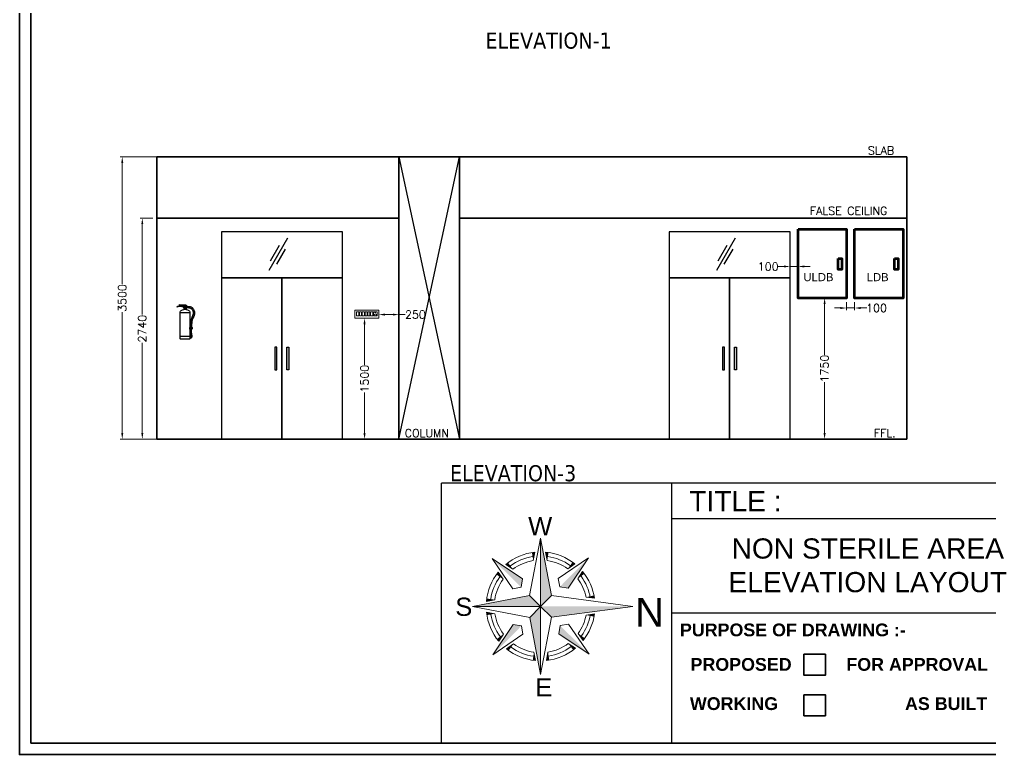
# Model space of a CAD drawing. Header units: millimetres. Extents: x 3552052 to 4144896, y -707811 to -630695.
# Drawn here: x 4033282 to 4045306, y -702280 to -693168 of the extents above; entities that cross this region are included whole.
import ezdxf
from ezdxf.enums import TextEntityAlignment as Align

# ---------------------------------------------------------------- set-up
doc = ezdxf.new("R2010")
doc.units = ezdxf.units.MM
doc.header["$LTSCALE"] = 6
doc.header["$MEASUREMENT"] = 0
doc.linetypes.add('HIDDEN', pattern=[0.375, 0.25, -0.125])
doc.layers.get('0').update_dxf_attribs({"linetype": 'CONTINUOUS', "lineweight": 0})
doc.layers.get('Defpoints').update_dxf_attribs({"linetype": 'CONTINUOUS', "lineweight": 0})
for name, color, linetype, lineweight in [('0.0', 8, 'CONTINUOUS', 0), ('COL', 5, 'CONTINUOUS', 0), ('ELE-4M RAW P.SB', 40, 'CONTINUOUS', 0), ('ELE-4M UPS P.SB', 3, 'CONTINUOUS', 0), ('ELE-6M RAW P.SB', 40, 'HIDDEN', 0), ('ELE-CONDUIT', 5, 'CONTINUOUS', 30), ('ELE-SOCKET NMBERING', 7, 'CONTINUOUS', 9), ('ELE. DB', 1, 'CONTINUOUS', 0), ('ELE.DB', 1, 'CONTINUOUS', 0), ('formate text', 8, 'CONTINUOUS', 0), ('MEP_HVAC_RA_DUCT', 1, 'CONTINUOUS', 0), ('MEP_HVAC_TEXT', 7, 'CONTINUOUS', 0), ('SECTION', 251, 'CONTINUOUS', 0), ('TEXT', 5, 'CONTINUOUS', 0), ('TITLE', 7, 'CONTINUOUS', 0)]:
    doc.layers.add(name, color=color, linetype=linetype, lineweight=lineweight)
doc.layers.add('dwgmodels.com', color=250, linetype='CONTINUOUS')
doc.layers.add('ELE-6A AC SOCKET', color=7, linetype='CONTINUOUS', lineweight=0, true_color=0x00ceb6)
doc.styles.add('Annotation', font='tahoma.ttf')
doc.styles.add('ARIAL', font='arial.ttf')
doc.styles.add('FORMATE', font='arialbd.ttf')
doc.styles.add('ROMANS', font='romans.shx')
doc.styles.get("Standard").update_dxf_attribs({"font": 'SIMPLEX'})
doc.styles.add('style3', font='arialbd.ttf')
doc.dimstyles.new('AEPL1', dxfattribs={"dimtxt": 100, "dimasz": 75, "dimexe": 25, "dimexo": 50, "dimtad": 0, "dimdec": 0, "dimtxsty": 'ROMANS', "dimcen": 2.5, "dimclrd": 7, "dimclre": 7, "dimclrt": 7, "dimadec": 0, "dimazin": 0, "dimtfac": 1, "dimtdec": 0, "dimtmove": 0, "dimatfit": 3, "dimfxl": 1, "dimlwd": 0, "dimlwe": 0, "dimarcsym": 0})

# ---------------------------------------------------------------- blocks, each defined once
blk = doc.blocks.new('*D796')
at = {"layer": 'Defpoints', "color": 0, "transparency": 16777216}
for p in [(4034805, -695631), (4034986, -695631), (4035185, -698371)]:
    blk.add_point(p, dxfattribs=at)
at = {"layer": 'ELE-4M UPS P.SB', "color": 7, "lineweight": 0, "transparency": 16777216}
for p, q in [((4034936, -695631), (4034780, -695631)), ((4034805, -695706), (4034805, -696824)), ((4034805, -698296), (4034805, -697178)), ((4035135, -698371), (4034780, -698371))]:
    blk.add_line(p, q, dxfattribs=at)
at = {"layer": 'ELE-4M UPS P.SB', "color": 7, "transparency": 16777216}
for points in [[(4034793, -695706), (4034818, -695706), (4034805, -695631)], [(4034793, -698296), (4034818, -698296), (4034805, -698371)]]:
    blk.add_solid(points, dxfattribs=at)
at = {"layer": 'ELE-4M UPS P.SB', "color": 7, "lineweight": -3, "transparency": 16777216, "insert": (4034805, -697001), "char_height": 100, "attachment_point": 5, "rotation": 90, "style": 'ROMANS'}
blk.add_mtext('2740', dxfattribs=at)
blk = doc.blocks.new('*D797')
at = {"layer": 'Defpoints', "color": 0, "transparency": 16777216}
for p in [(4034557, -694871), (4035231, -694871), (4035185, -698371)]:
    blk.add_point(p, dxfattribs=at)
at = {"layer": 'ELE-4M UPS P.SB', "color": 7, "lineweight": 0, "transparency": 16777216}
for p, q in [((4035181, -694871), (4034532, -694871)), ((4034557, -694946), (4034557, -696444)), ((4034557, -698296), (4034557, -696798)), ((4035135, -698371), (4034532, -698371))]:
    blk.add_line(p, q, dxfattribs=at)
at = {"layer": 'ELE-4M UPS P.SB', "color": 7, "transparency": 16777216}
for points in [[(4034544, -694946), (4034569, -694946), (4034557, -694871)], [(4034544, -698296), (4034569, -698296), (4034557, -698371)]]:
    blk.add_solid(points, dxfattribs=at)
at = {"layer": 'ELE-4M UPS P.SB', "color": 7, "lineweight": -3, "transparency": 16777216, "insert": (4034557, -696621), "char_height": 100, "attachment_point": 5, "rotation": 90, "style": 'ROMANS'}
blk.add_mtext('3500', dxfattribs=at)
blk = doc.blocks.new('TTTT')
at = {"layer": 'ELE.DB', "color": 3, "lineweight": 50, "ltscale": 10}
for points in [[(3961691, -723386), (3962291, -723386), (3962291, -724241), (3961691, -724241)], [(3962185, -723751), (3962231, -723751), (3962231, -723889), (3962185, -723889)]]:
    blk.add_lwpolyline(points, close=True, dxfattribs=at)
blk = doc.blocks.new('TTTT44')
at = {"layer": 'ELE-CONDUIT', "color": 1, "lineweight": 50, "ltscale": 10}
for points in [[(3962418, -723386), (3963018, -723386), (3963018, -724241), (3962418, -724241)], [(3962912, -723751), (3962958, -723751), (3962958, -723889), (3962912, -723889)]]:
    blk.add_lwpolyline(points, close=True, dxfattribs=at)
blk = doc.blocks.new('*D798')
at = {"layer": 'Defpoints', "color": 0, "transparency": 16777216}
for p in [(4043253, -696621), (4043253, -698371), (4043261, -698371)]:
    blk.add_point(p, dxfattribs=at)
at = {"layer": 'ELE-6A AC SOCKET', "color": 7, "lineweight": 0, "transparency": 16777216}
for p, q in [((4043303, -696621), (4043286, -696621)), ((4043261, -696696), (4043261, -697326)), ((4043261, -698296), (4043261, -697666)), ((4043303, -698371), (4043286, -698371))]:
    blk.add_line(p, q, dxfattribs=at)
at = {"layer": 'ELE-6A AC SOCKET', "color": 7, "transparency": 16777216}
for points in [[(4043249, -696696), (4043274, -696696), (4043261, -696621)], [(4043249, -698296), (4043274, -698296), (4043261, -698371)]]:
    blk.add_solid(points, dxfattribs=at)
at = {"layer": 'ELE-6A AC SOCKET', "color": 7, "lineweight": -3, "transparency": 16777216, "insert": (4043261, -697496), "char_height": 100, "attachment_point": 5, "rotation": 90, "style": 'ROMANS'}
blk.add_mtext('1750', dxfattribs=at)
blk = doc.blocks.new('*D799')
at = {"layer": 'Defpoints', "color": 0, "transparency": 16777216}
for p in [(4043533, -696621), (4043633, -696621), (4043633, -696745)]:
    blk.add_point(p, dxfattribs=at)
at = {"layer": 'ELE-6A AC SOCKET', "color": 7, "lineweight": 0, "transparency": 16777216}
for p, q in [((4043533, -696671), (4043533, -696770)), ((4043633, -696671), (4043633, -696770)), ((4043458, -696745), (4043383, -696745)), ((4043533, -696745), (4043633, -696745)), ((4043708, -696745), (4043783, -696745))]:
    blk.add_line(p, q, dxfattribs=at)
at = {"layer": 'ELE-6A AC SOCKET', "color": 7, "transparency": 16777216}
for points in [[(4043458, -696733), (4043458, -696758), (4043533, -696745)], [(4043708, -696733), (4043708, -696758), (4043633, -696745)]]:
    blk.add_solid(points, dxfattribs=at)
at = {"layer": 'ELE-6A AC SOCKET', "color": 7, "lineweight": -3, "transparency": 16777216, "insert": (4043905, -696745), "char_height": 100, "attachment_point": 5, "style": 'ROMANS'}
blk.add_mtext('100', dxfattribs=at)
blk = doc.blocks.new('*D778')
at = {"layer": 'Defpoints', "color": 0, "transparency": 16777216}
for p in [(4042834, -696231), (4042834, -696271), (4042934, -696271)]:
    blk.add_point(p, dxfattribs=at)
at = {"layer": 'ELE-6A AC SOCKET', "color": 7, "lineweight": 0, "transparency": 16777216}
for p, q in [((4042759, -696231), (4042684, -696231)), ((4042834, -696221), (4042834, -696206)), ((4042934, -696231), (4042834, -696231)), ((4042934, -696221), (4042934, -696206)), ((4043009, -696231), (4043084, -696231))]:
    blk.add_line(p, q, dxfattribs=at)
at = {"layer": 'ELE-6A AC SOCKET', "color": 7, "transparency": 16777216}
for points in [[(4042759, -696218), (4042759, -696243), (4042834, -696231)], [(4043009, -696218), (4043009, -696243), (4042934, -696231)]]:
    blk.add_solid(points, dxfattribs=at)
at = {"layer": 'ELE-6A AC SOCKET', "color": 7, "lineweight": -3, "transparency": 16777216, "insert": (4042562, -696231), "char_height": 100, "attachment_point": 5, "style": 'ROMANS'}
blk.add_mtext('100', dxfattribs=at)
blk = doc.blocks.new('FFFF5')
at = {"layer": 'ELE-4M RAW P.SB', "color": 40, "ltscale": 10}
for p, q in [((3582624, -692258), (3582670, -692258)), ((3582624, -692310), (3582624, -692258)), ((3582670, -692310), (3582624, -692310)), ((3582670, -692258), (3582670, -692310))]:
    blk.add_line(p, q, dxfattribs=at)
for points in [[(3582604, -692230), (3582900, -692230), (3582900, -692330), (3582604, -692330)], [(3582678, -692258), (3582705, -692258), (3582705, -692310), (3582678, -692310)], [(3582713, -692258), (3582740, -692258), (3582740, -692310), (3582713, -692310)], [(3582748, -692258), (3582774, -692258), (3582774, -692310), (3582748, -692310)], [(3582782, -692258), (3582809, -692258), (3582809, -692310), (3582782, -692310)]]:
    blk.add_lwpolyline(points, close=True, dxfattribs=at)
for centre, radius, start, end in [((3582634, -692274), 3.1, 87.49, 354.7311), ((3582636, -692272), 2.5, 284.9049, 157.3162), ((3582647, -692297), 3.6, 127.1584, 52.8416), ((3582647, -692293), 2.29, 341.4031, 198.5969), ((3582658, -692272), 2.5, 22.6838, 255.0951), ((3582660, -692274), 3.1, 185.2689, 92.51)]:
    blk.add_arc(centre, radius, start, end, dxfattribs=at)
at = {"layer": 'ELE-6M RAW P.SB', "color": 3, "linetype": 'ByBlock'}
for points in [[(3582817, -692258), (3582844, -692258), (3582844, -692310), (3582817, -692310)], [(3582852, -692258), (3582878, -692258), (3582878, -692310), (3582852, -692310)]]:
    blk.add_lwpolyline(points, close=True, dxfattribs=at)
blk = doc.blocks.new('*D779')
at = {"layer": 'Defpoints', "color": 0, "transparency": 16777216}
for p in [(4037736, -696871), (4037986, -696827), (4037986, -696871)]:
    blk.add_point(p, dxfattribs=at)
at = {"layer": 'ELE-6A AC SOCKET', "color": 7, "lineweight": 0, "transparency": 16777216}
for p, q in [((4037736, -696821), (4037736, -696802)), ((4037811, -696827), (4037911, -696827)), ((4037986, -696821), (4037986, -696802)), ((4037986, -696827), (4038061, -696827))]:
    blk.add_line(p, q, dxfattribs=at)
at = {"layer": 'ELE-6A AC SOCKET', "color": 7, "transparency": 16777216}
for points in [[(4037811, -696814), (4037811, -696839), (4037736, -696827)], [(4037911, -696814), (4037911, -696839), (4037986, -696827)]]:
    blk.add_solid(points, dxfattribs=at)
at = {"layer": 'ELE-6A AC SOCKET', "color": 7, "lineweight": -3, "transparency": 16777216, "insert": (4038190, -696827), "char_height": 100, "attachment_point": 5, "style": 'ROMANS'}
blk.add_mtext('250', dxfattribs=at)
blk = doc.blocks.new('*D780')
at = {"layer": 'Defpoints', "color": 0, "transparency": 16777216}
for p in [(4037678, -696871), (4037560, -698371), (4037678, -698371)]:
    blk.add_point(p, dxfattribs=at)
at = {"layer": 'ELE-6A AC SOCKET', "color": 7, "lineweight": 0, "transparency": 16777216}
for p, q in [((4037628, -696871), (4037535, -696871)), ((4037560, -696946), (4037560, -697451)), ((4037560, -698296), (4037560, -697791)), ((4037628, -698371), (4037535, -698371))]:
    blk.add_line(p, q, dxfattribs=at)
at = {"layer": 'ELE-6A AC SOCKET', "color": 7, "transparency": 16777216}
for points in [[(4037547, -696946), (4037572, -696946), (4037560, -696871)], [(4037547, -698296), (4037572, -698296), (4037560, -698371)]]:
    blk.add_solid(points, dxfattribs=at)
at = {"layer": 'ELE-6A AC SOCKET', "color": 7, "lineweight": -3, "transparency": 16777216, "insert": (4037560, -697621), "char_height": 100, "attachment_point": 5, "rotation": 90, "style": 'ROMANS'}
blk.add_mtext('1500', dxfattribs=at)
blk = doc.blocks.new('A$C4A7C6C7E')
at = {"layer": 'TITLE', "color": 8, "lineweight": 5}
for p, q in [((-4207, 4144), (0, 26095)), ((0, 26095), (0, 0)), ((0, 0), (0, 26095)), ((4144, 4207), (0, 26095)), ((-2825, 17519), (-2234, 20757)), ((2559, 17560), (1919, 20788)), ((6781, 10622), (18312, 18592)), ((10518, 6941), (18312, 18592)), ((-6941, 10518), (-18592, 18312)), ((-10622, 6781), (-18592, 18312)), ((-10607, 14226), (-13343, 16056)), ((10390, 14385), (13098, 16257)), ((-14385, 10390), (-16257, 13098)), ((14226, 10607), (16056, 13343)), ((-7437, 7325), (-6941, 10518)), ((7325, 7437), (6781, 10622)), ((7325, 7437), (10518, 6941)), ((-4207, 4144), (-26095, 0)), ((-7437, 7325), (-10622, 6781)), ((-4207, 4144), (0, 0)), ((0, 0), (-4207, 4144)), ((0, 0), (4144, 4207)), ((4144, 4207), (0, 0)), ((0, 0), (-26095, 0)), ((-26095, 0), (0, 0)), ((-4144, -4207), (-26095, 0)), ((-17560, 2559), (-20788, 1919)), ((0, 0), (-4144, -4207)), ((-4144, -4207), (0, 0)), ((0, 0), (4207, -4144)), ((4207, -4144), (0, 0)), ((0, 0), (0, -26095)), ((0, -26095), (0, 0)), ((17394, 3514), (20646, 3095)), ((17394, 3514), (20646, 3095)), ((-17519, -2825), (-20757, -2234)), ((17433, -3312), (20680, -2857)), ((17433, -3312), (20680, -2857)), ((17434, -3310), (20680, -2857)), ((-10518, -6941), (-18312, -18592)), ((-7325, -7437), (-10518, -6941)), ((-4144, -4207), (0, -26095)), ((4207, -4144), (0, -26095)), ((7437, -7325), (6941, -10518)), ((7437, -7325), (10622, -6781)), ((10622, -6781), (18592, -18312)), ((-6781, -10622), (-18312, -18592)), ((-14226, -10607), (-16056, -13343)), ((-7325, -7437), (-6781, -10622)), ((6941, -10518), (18592, -18312)), ((14385, -10390), (16257, -13098)), ((-10390, -14385), (-13098, -16257)), ((10607, -14226), (13343, -16056)), ((-2559, -17560), (-1919, -20788)), ((2825, -17519), (2234, -20757))]:
    blk.add_line(p, q, dxfattribs=at)
at = {"layer": 'TITLE', "color": 5}
for p in [(4144, 4207), (4207, -4144)]:
    blk.add_line(p, (35289, 0), dxfattribs=at)
at = {"layer": 'TITLE', "color": 8, "lineweight": 5}
for radius, start, end in [(20877, 96.14269, 129.72625), (19311, 99.1612, 126.70773), (20877, 51.14269, 84.72625), (19311, 54.16121, 81.70773), (17745, 99.1612, 126.70773), (17745, 54.16121, 81.70773), (20877, 141.14269, 174.72625), (19311, 144.16121, 171.70773), (19311, 9.85136, 36.70773), (20877, 8.52692, 39.72625), (17745, 144.16121, 171.70773), (17745, 11.42181, 36.70773), (20877, 186.14269, 219.72625), (19311, 189.1612, 216.70773), (17745, 189.1612, 216.70773), (17745, 324.16121, 349.24868), (19311, 324.16121, 350.81434), (20877, 321.14269, 352.1348), (17745, 234.16121, 261.70773), (17745, 279.1612, 306.70773), (20877, 231.14269, 264.72625), (19311, 234.16121, 261.70773), (20877, 276.14269, 309.72625), (19311, 279.1612, 306.70773)]:
    blk.add_arc((0, 0), radius, start, end, dxfattribs=at)
for points in [[(0, 26095), (4144, 4207), (0, 0)], [(-3324, 20610), (-2234, 20757), (-2825, 17519)], [(3011, 20658), (1919, 20788), (2559, 17560)], [(18312, 18592), (10518, 6941), (7325, 7437)], [(-18592, 18312), (-6941, 10518), (-7437, 7325)], [(-13343, 16056), (-12479, 16737), (-10607, 14226)], [(13098, 16257), (12223, 16924), (10390, 14385)], [(-16257, 13098), (-16924, 12223), (-14385, 10390)], [(16056, 13343), (16737, 12479), (14226, 10607)], [(-26095, 0), (-4207, 4144), (0, 0)], [(20646, 3095), (20457, 4167), (17394, 3514)], [(-20658, 3011), (-20788, 1919), (-17560, 2559)], [(0, -26095), (-4144, -4207), (0, 0)], [(-20610, -3324), (-20757, -2234), (-17519, -2825)], [(20680, -2857), (20503, -3930), (17433, -3312)], [(-18312, -18592), (-10518, -6941), (-7325, -7437)], [(18592, -18312), (6941, -10518), (7437, -7325)], [(-16056, -13343), (-16737, -12479), (-14226, -10607)], [(16257, -13098), (16924, -12223), (14385, -10390)], [(-13098, -16257), (-12223, -16924), (-10390, -14385)], [(13343, -16056), (12479, -16737), (10607, -14226)], [(-3011, -20658), (-1919, -20788), (-2559, -17560)], [(3324, -20610), (2234, -20757), (2825, -17519)]]:
    blk.add_solid(points, dxfattribs=at)
at = {"layer": 'TITLE', "color": 5}
blk.add_solid([(35289, 0), (4207, -4144), (0, 0)], dxfattribs=at)
blk = doc.blocks.new('Fire Extinguisher_side_dwgmodels.com')
at = {"color": 0}
for p, q in [((-35, 403), (-24, 403)), ((-35, 403), (-35, 387)), ((-35, 401), (-24, 401)), ((-35, 400), (-24, 400)), ((-35, 391), (-24, 391)), ((-35, 390), (-24, 390)), ((-35, 387), (-24, 387)), ((-19, 401), (-14, 401)), ((-19, 401), (-19, 389)), ((-19, 389), (-14, 389)), ((-16, 384), (16, 384)), ((-16, 384), (-16, 368)), ((-15, 419), (73, 426)), ((-15, 419), (-14, 403)), ((-15, 387), (15, 387)), ((-15, 386), (-15, 384)), ((-15, 386), (15, 386)), ((-13, 405), (-14, 411)), ((12, 403), (-14, 403)), ((-14, 387), (-14, 403)), ((-10, 407), (11, 406)), ((-9, 405), (-10, 407)), ((-10, 405), (11, 404)), ((-3, 397), (-5, 398)), ((3, 397), (5, 398)), ((11, 408), (10, 408)), ((10, 408), (11, 408)), ((11, 406), (16, 406)), ((12, 404), (37, 403)), ((14, 403), (12, 403)), ((14, 400), (14, 403)), ((14, 387), (14, 399)), ((15, 386), (15, 384)), ((16, 384), (16, 368)), ((18, 411), (18, 408)), ((18, 410), (38, 409)), ((20, 414), (36, 416)), ((36, 416), (77, 422)), ((-60, 326), (60, 326)), ((-83, 27), (-83, 28)), ((-69, 28), (-83, 28)), ((-83, 27), (-69, 27)), ((-82, 27), (-82, 16)), ((-82, 18), (-70, 18)), ((-70, 16), (-82, 16)), ((-70, 27), (-70, 16)), ((-69, 27), (-69, 28)), ((-60, 30), (60, 30))]:
    blk.add_line(p, q, dxfattribs=at)
for points in [[(-35, 402), (-38, 402), (-43, 403, 0.221592), (-86, 392, 0.368254), (-108, 279, -0.110132), (-83, 196, -0.031281), (-83, 144, 1.053637)], [(-35, 389), (-38, 389), (-48, 388, 0.176974), (-76, 380, 0.368254), (-94, 287, -0.110132), (-67, 197, -0.030795), (-67, 144, -0.030795)], [(-16, 368, 0.097205), (-47, 355, 0.239427), (-60, 336), (-60, 144)], [(-60, 124), (-60, 3, 0.224832), (-57, 0), (57, 0, 0.224832), (60, 3), (60, 336, 0.239427), (47, 355, 0.097205), (16, 368)], [(1, 391), (0, 400, 0.921151), (0, 400), (-1, 391)], [(38, 403), (84, 402, -0.246805), (95, 396, 0.43613), (98, 396, 0.479518), (90, 406), (39, 409)], [(-58, 144), (-86, 144, 0.414214), (-88, 142), (-88, 126, 0.414214), (-86, 124), (-58, 124)], [(-69, 28, 0.414214), (-66, 31), (-66, 50), (-86, 50), (-86, 31, 0.414214), (-83, 28)]]:
    blk.add_lwpolyline(points, format="xyb", dxfattribs=at)
blk.add_lwpolyline([(-58, 144), (-58, 124)], dxfattribs=at)
for centre, radius in [((-11, 405), 0.818), ((0, 395), 8), ((0, 395), 7.35)]:
    blk.add_circle(centre, radius, dxfattribs=at)
for centre, radius, start, end in [((-24, 396), 7.45, 50.2127, 88.8117), ((-24, 403), 1.98, 271.9881, 358.9526), ((-26, 395), 5.13, 297.4534, 62.5466), ((-24, 388), 1.98, 1.0474, 88.0119), ((-24, 395), 7.45, 271.1883, 309.7873), ((-15, 386), 0.8, 90, 270), ((-11, 405), 1.96, 184.1612, 4.1612), ((0, 395), 5.65, 31.9163, 148.0837), ((0, 395), 3.41, 97.2416, 148.0837), ((0, 390), 1.22, 124.6063, 55.8009), ((0, 395), 3.41, 31.9163, 83.9526), ((10, 408), 0.343, 90, 270), ((25, 408), 14, 181.0255, 178.2204), ((25, 408), 13.6, 181.0585, 178.1631), ((11, 408), 0.343, 270, 90), ((15, 386), 0.8, 270, 90), ((16, 408), 2.4, 266.9201, 4.1612), ((21, 411), 2.4, 97.9905, 184.1612), ((73, 422), 4, 4.1612, 94.1612), ((-2952, 155), 2870, 357.8899, 359.3758), ((-2950, 155), 2884, 357.9004, 359.3789)]:
    blk.add_arc(centre, radius, start, end, dxfattribs=at)
blk.add_ellipse((0, 368), major_axis=(-16, 0), ratio=0.208077, start_param=0, end_param=3.141593, dxfattribs=at)

msp = doc.modelspace()

# ---------------------------------------------------------------- hatches: boundary and pattern name
at = {"lineweight": -3, "ltscale": 0.1}
h = msp.add_hatch(color=254, dxfattribs=at)
h.dxf.hatch_style = 1
h.paths.add_polyline_path([(4036448.1, -697511.7), (4036473.1, -697511.7), (4036473.1, -697230.4), (4036448.1, -697230.4)])
h = msp.add_hatch(color=254, dxfattribs=at)
h.dxf.hatch_style = 1
h.paths.add_polyline_path([(4036623.1, -697511.7), (4036598.1, -697511.7), (4036598.1, -697230.4), (4036623.1, -697230.4)])
h = msp.add_hatch(color=254, dxfattribs=at)
h.dxf.hatch_style = 1
h.paths.add_polyline_path([(4041996.1, -697511.7), (4042021.1, -697511.7), (4042021.1, -697230.4), (4041996.1, -697230.4)])
h = msp.add_hatch(color=254, dxfattribs=at)
h.dxf.hatch_style = 1
h.paths.add_polyline_path([(4042171.1, -697511.7), (4042146.1, -697511.7), (4042146.1, -697230.4), (4042171.1, -697230.4)])

# ---------------------------------------------------------------- linework, layer by layer
at = {"lineweight": -3}
for p in [(4056161.8, -698915), (4038511.5, -702137.8)]:
    msp.add_line(p, (4038511.5, -698915), dxfattribs=at)
at = {"color": 7, "lineweight": 30}
for points in [[(4056304.2, -682610.8), (4056304.2, -702280.2), (4033282, -702280.2), (4033282, -682610.8)], [(4056161.8, -682753.3), (4056161.8, -702137.8), (4033424.5, -702137.8), (4033424.5, -682753.3)]]:
    msp.add_lwpolyline(points, close=True, dxfattribs=at)
at = {"color": 7, "lineweight": -3, "ltscale": 0.1}
for points in [[(4036448.1, -697511.7), (4036473.1, -697511.7), (4036473.1, -697230.4), (4036448.1, -697230.4)], [(4036623.1, -697511.7), (4036598.1, -697511.7), (4036598.1, -697230.4), (4036623.1, -697230.4)], [(4041996.1, -697511.7), (4042021.1, -697511.7), (4042021.1, -697230.4), (4041996.1, -697230.4)], [(4042171.1, -697511.7), (4042146.1, -697511.7), (4042146.1, -697230.4), (4042171.1, -697230.4)]]:
    msp.add_lwpolyline(points, close=True, dxfattribs=at)
at = {"layer": '0.0', "color": 7, "lineweight": 30, "elevation": -100}
for points in [[(4043004.7, -701036), (4043270.4, -701036), (4043270.4, -701296.5), (4043004.7, -701296.5)], [(4043004.7, -701538.5), (4043270.4, -701538.5), (4043270.4, -701799), (4043004.7, -701799)]]:
    msp.add_lwpolyline(points, close=True, dxfattribs=at)
at = {"layer": 'COL', "color": 7, "lineweight": -3}
for p, q in [((4037985.6, -698371.1), (4038735.6, -694871.1)), ((4037985.6, -694871.1), (4038735.6, -698371.1))]:
    msp.add_line(p, q, dxfattribs=at)
at = {"layer": 'COL', "color": 7, "lineweight": 30}
msp.add_lwpolyline([(4037985.6, -694871.1), (4038735.6, -694871.1), (4038735.6, -698371.1), (4037985.6, -698371.1)], close=True, dxfattribs=at)
at = {"layer": 'MEP_HVAC_RA_DUCT', "color": 7, "lineweight": 30}
for p, q in [((4034985.6, -694871.1), (4034985.6, -698371.1)), ((4044280.6, -694871.1), (4044280.6, -698371.1))]:
    msp.add_line(p, q, dxfattribs=at)
for points in [[(4044280.6, -694871.1), (4034985.6, -694871.1)], [(4037295.6, -695631.1), (4034985.6, -695631.1)], [(4037985.6, -695631.1), (4037295.6, -695631.1)], [(4044280.6, -695631.1), (4038735.6, -695631.1)], [(4044280.6, -698371.1), (4034985.6, -698371.1)]]:
    msp.add_lwpolyline(points, dxfattribs=at)
at = {"layer": 'MEP_HVAC_RA_DUCT', "color": 7, "lineweight": -3}
for points in [[(4035785.6, -696371.1), (4037285.6, -696371.1), (4037285.6, -695801.1), (4035785.6, -695801.1)], [(4041333.6, -696371.1), (4042833.6, -696371.1), (4042833.6, -695801.1), (4041333.6, -695801.1)], [(4035785.6, -698371.1), (4036535.6, -698371.1), (4036535.6, -696371.1), (4035785.6, -696371.1)], [(4036535.6, -698371.1), (4037285.6, -698371.1), (4037285.6, -696371.1), (4036535.6, -696371.1)], [(4041333.6, -698371.1), (4042083.6, -698371.1), (4042083.6, -696371.1), (4041333.6, -696371.1)], [(4042083.6, -698371.1), (4042833.6, -698371.1), (4042833.6, -696371.1), (4042083.6, -696371.1)]]:
    msp.add_lwpolyline(points, close=True, dxfattribs=at)
at = {"layer": 'MEP_HVAC_TEXT', "lineweight": -3}
for p, q in [((4041364.4, -698915), (4041364.4, -702137.8)), ((4046765.9, -699359.2), (4041364.4, -699359.2)), ((4046765.9, -700526), (4041364.4, -700526))]:
    msp.add_line(p, q, dxfattribs=at)
at = {"layer": 'SECTION', "color": 5, "lineweight": -3, "ltscale": 500}
for p, q in [((4036378.6, -696276.9), (4036607, -695877.2)), ((4041926.6, -696276.9), (4042155, -695877.2)), ((4036395.7, -696159.3), (4036505.4, -695967.3)), ((4036470.5, -696203.7), (4036578.8, -696014.3)), ((4041943.7, -696159.3), (4042053.4, -695967.3)), ((4042018.5, -696203.7), (4042126.8, -696014.3))]:
    msp.add_line(p, q, dxfattribs=at)

# ---------------------------------------------------------------- block references
at = {"layer": 'dwgmodels.com', "color": 1, "xscale": -1}
msp.add_blockref('Fire Extinguisher_side_dwgmodels.com', (4035334, -697129.9), dxfattribs=at)
at = {"layer": 'ELE-4M UPS P.SB', "color": 0, "lineweight": -3, "rotation": 180}
msp.add_blockref('FFFF5', (7620339.5, -1389101), dxfattribs=at)
at = {"layer": 'ELE. DB', "color": 0, "lineweight": -3}
for name, p in [('TTTT', (81242.6, 27619.5)), ('TTTT44', (81215.1, 27619.5))]:
    msp.add_blockref(name, p, dxfattribs=at)
at = {"layer": 'TITLE', "lineweight": -3, "extrusion": (1.31196e-09, -7.57547e-09, 1), "xscale": 0.03235129532987182, "yscale": 0.03235129532987182, "zscale": 0.03235129532987182}
msp.add_blockref('A$C4A7C6C7E', (4039741.7, -700443.3, 0), dxfattribs=at)

# ---------------------------------------------------------------- texts
at = {"lineweight": -3, "char_height": 200, "width": 2697.906, "attachment_point": 3, "style": 'Annotation'}
for s, insert in [('\\pxql;ELEVATION-1', (4041756, -693330.7)), ('\\pxql;ELEVATION-3', (4041317.1, -698692.5))]:
    msp.add_mtext(s, dxfattribs=dict(at, insert=insert))
at = {"layer": 'ELE-SOCKET NMBERING', "color": 0, "lineweight": -3, "char_height": 100.004, "width": 2358.602, "attachment_point": 1, "style": 'Annotation'}
for s, insert in [('{\\Fromans|c0;SLAB}', (4043797.3, -694743.7)), ('{\\Fromans|c0;FALSE CEILING }', (4043079.1, -695490.9)), ('{\\Fromans|c0;COLUMN}', (4038057.3, -698246)), ('{\\Fromans|c0;FFL.}', (4043872.5, -698246))]:
    msp.add_mtext(s, dxfattribs=dict(at, insert=insert))
at = {"layer": 'formate text', "color": 7, "lineweight": 30, "ltscale": 100, "style": 'style3'}
msp.add_text('PURPOSE OF DRAWING :-', height=158.21, dxfattribs=at).set_placement((4041468.3, -700813.8, -100))
at = {"layer": 'formate text', "color": 7, "lineweight": 30, "style": 'FORMATE'}
for s, p in [('PROPOSED ', (4042914.1, -701241.6, -100)), ('FOR APPROVAL', (4045286.8, -701241.6, -100)), ('WORKING', (4042684.7, -701727.7, -100)), ('AS BUILT', (4045277.1, -701727.7, -100))]:
    msp.add_text(s, height=158.21, dxfattribs=at).set_placement(p, align=Align.RIGHT)
at = {"layer": 'TEXT', "lineweight": -3, "ltscale": 10, "char_height": 100, "width": 405.606, "attachment_point": 1}
for s, insert in [('{\\fArial|b0|i0|c0|p34;\\C0;ULDB}', (4042998.9, -696312.5)), ('{\\fArial|b0|i0|c0|p34;\\C0;LDB}', (4043783, -696312.5))]:
    msp.add_mtext(s, dxfattribs=dict(at, insert=insert))
at = {"layer": 'TITLE', "color": 7, "lineweight": 30, "style": 'ARIAL'}
for s, height, p in [('TITLE :', 250, (4041583.7, -699263.9)), ('W', 226.5, (4039587.2, -699561.5, 0)), ('S', 226.5, (4038683.9, -700561.1, 0)), ('E', 226.5, (4039676.3, -701559.6, 0))]:
    msp.add_text(s, height=height, dxfattribs=at).set_placement(p)
at = {"layer": 'TITLE', "color": 5, "lineweight": -3, "style": 'ARIAL'}
msp.add_text('N', height=357.2, rotation=180, dxfattribs=at).set_placement((4041272.4, -700338.6, 0))
at = {"layer": 'TITLE', "color": 7, "lineweight": 30, "insert": (4041549.7, -699600.7), "char_height": 250, "attachment_point": 1, "style": 'ARIAL'}
msp.add_mtext_dynamic_manual_height_columns('\\pxqc;NON STERILE AREA ELEVATION LAYOUT', width=4493.629, gutter_width=10, heights=[0], dxfattribs=at)

# ---------------------------------------------------------------- dimensions: what is measured, and where the dimension line sits
at = {"layer": 'ELE-4M UPS P.SB', "color": 0, "lineweight": -3}
for base, p2, picture, middle in [((4034556.9, -694871.1), (4035231.5, -694871.1), '*D797', (4034556.9, -696621.1)), ((4034805.4, -695631.1), (4034985.6, -695631.1), '*D796', (4034805.4, -697001.1))]:
    dim = msp.add_linear_dim(base=base, p1=(4035185, -698371.1), p2=p2, angle=90, dimstyle='AEPL1', dxfattribs=at)
    dim.commit()
    dim.dimension.update_dxf_attribs({"geometry": picture, "text_midpoint": middle, "dimtype": 160})
at = {"layer": 'ELE-6A AC SOCKET', "color": 0, "lineweight": -3}
for base, p1, p2, picture, middle in [((4042833.6, -696230.8), (4042933.6, -696270.8), (4042833.6, -696270.8), '*D778', (4042561.6, -696230.8)), ((4043633.1, -696745.2), (4043533.1, -696621.1), (4043633.1, -696621.1), '*D799', (4043905.2, -696745.2)), ((4037985.6, -696826.7), (4037735.6, -696871.1), (4037985.6, -696871.1), '*D779', (4038189.8, -696826.7))]:
    dim = msp.add_linear_dim(base=base, p1=p1, p2=p2, dimstyle='AEPL1', dxfattribs=at)
    dim.commit()
    dim.dimension.update_dxf_attribs({"geometry": picture, "text_midpoint": middle})
for base, p1, p2, picture, middle in [((4043261.3, -698371.1), (4043253.3, -696621.1), (4043253.3, -698371.1), '*D798', (4043261.3, -697496.1)), ((4037559.6, -698371.1), (4037677.8, -696871.1), (4037677.8, -698371.1), '*D780', (4037559.6, -697621.1))]:
    dim = msp.add_linear_dim(base=base, p1=p1, p2=p2, angle=90, dimstyle='AEPL1', dxfattribs=at)
    dim.commit()
    dim.dimension.update_dxf_attribs({"geometry": picture, "text_midpoint": middle})

doc.saveas('drawing.dxf')
